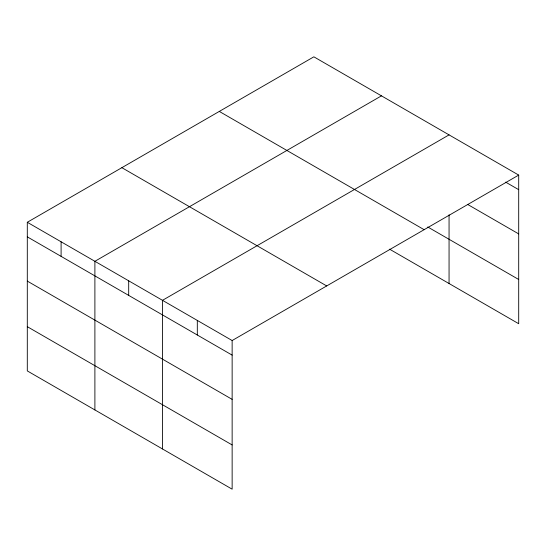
<?xml version="1.0" encoding="UTF-8"?>
<svg xmlns="http://www.w3.org/2000/svg" width="546" height="546" viewBox="0 0 546 546"><rect width="100%" height="100%" fill="white"/><g stroke="black" fill="none" stroke-linecap="round" stroke-linejoin="round"><path stroke-width="0.82" d="M27.3 222.277L232.139 340.533L232.139 489.175L27.3 370.911L27.3 222.277L313.861 56.825L518.7 175.089L518.7 323.723L389.544 249.16M381.463 95.85L94.895 261.302L94.895 409.937M449.058 134.882L162.49 300.327L162.49 448.962M232.139 340.533L518.7 175.089M505.644 182.132L518.7 189.674M467.915 204.593L518.7 233.906M427.75 226.979L518.7 279.491M219.301 111.425L424.133 229.689M121.867 167.677L326.699 285.94M27.3 236.855L232.139 355.118M27.3 281.094L232.139 399.358M27.3 326.672L232.139 444.935M449.058 214.803L449.058 283.517M197.311 320.427L197.311 335.012M128.692 280.815L128.692 295.393M61.097 241.789L61.097 256.367"/></g></svg>
